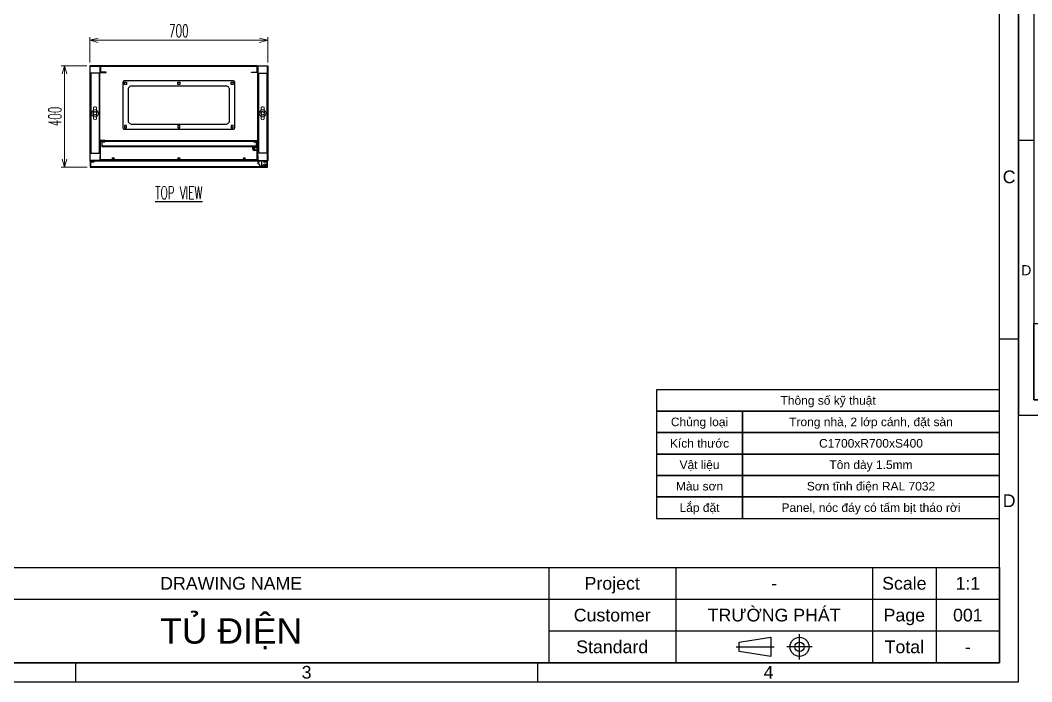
# Model space of a CAD drawing. Header units: millimetres. Extents: x 28713 to 59118, y -54378 to -19615.
# Drawn here: x 37368 to 41350, y -38891 to -36287 of the extents above; entities that cross this region are included whole.
import ezdxf
from ezdxf.enums import TextEntityAlignment as Align

# ---------------------------------------------------------------- set-up
doc = ezdxf.new("R2010")
doc.units = ezdxf.units.MM
doc.header["$LTSCALE"] = 3
doc.linetypes.add('ACAD_ISO04W100', pattern=[30, 24, -3, 0, -3])
doc.linetypes.add('HIDDEN', pattern=[9.525, 6.35, -3.175])
for name, color, linetype in [('@.TEXT', 7, 'Continuous'), ('@.VISIBLE', 7, 'Continuous'), ('centerline', 6, 'ACAD_ISO04W100'), ('dim', 7, 'Continuous'), ('EQUIPMENT', 4, 'Continuous'), ('equipments', 2, 'Continuous')]:
    doc.layers.add(name, color=color, linetype=linetype)
doc.styles.add('Ann_w01', font='romans.shx', dxfattribs={"width": 0.6, "bigfont": 'chineset.shx'})
doc.styles.add('Arial', font='arial.ttf')
doc.dimstyles.new('Dim 01_SC25', dxfattribs={"dimscale": 25, "dimtxt": 2, "dimasz": 1.3, "dimexe": 0.5, "dimexo": 0.5, "dimgap": 0.5, "dimtad": 1, "dimdec": 1, "dimzin": 12, "dimdsep": 46, "dimtxsty": 'Ann_w01', "dimblk": 'OPEN30', "dimcen": 1.5, "dimclrd": 6, "dimclre": 6, "dimclrt": 3, "dimadec": 1, "dimazin": 3, "dimtm": 1e-09, "dimtfac": 1, "dimtdec": 1, "dimtmove": 0, "dimatfit": 3, "dimldrblk": 'OPEN30', "dimfxl": 1, "dimtolj": 1, "dimlwd": 20, "dimlwe": 20, "dimarcsym": 0})

# ---------------------------------------------------------------- blocks, each defined once
blk = doc.blocks.new('Standard ISO')
at = {"color": 6}
for p, q in [((4, -2), (4, 2)), ((-6, 0), (0, 0)), ((6, 0), (2, 0))]:
    blk.add_line(p, q, dxfattribs=at)
blk.add_lwpolyline([(-0.5, 1.5), (-0.5, -1.5), (-5.5, -0.75), (-5.5, 0.75), (-0.5, 1.5)])
for radius in [1.5, 0.75]:
    blk.add_circle((4, 0), radius)
blk = doc.blocks.new('KHUNG BAN VE (Made by Tung)')
at = {"layer": '@.VISIBLE', "color": 8}
for p, q in [((3, 54), (0, 54)), ((294, 54), (297, 54)), ((223, 18), (223, 3)), ((243, 18), (243, 3)), ((274, 18), (274, 3)), ((284, 18), (284, 3)), ((123, 13), (294, 13)), ((223, 8), (294, 8)), ((148.5, 3), (148.5, 0)), ((221.25, 3), (221.25, 0))]:
    blk.add_line(p, q, dxfattribs=at)
for points in [[(0, 0), (297, 0), (297, 210), (0, 210)], [(3, 3), (294, 3), (294, 207), (3, 207)], [(3, 18), (294, 18), (294, 3), (3, 3)]]:
    blk.add_lwpolyline(points, close=True, dxfattribs=at)
blk.add_blockref('Standard ISO', (258.5, 5.5))
at = {"layer": '@.TEXT', "color": 1, "style": 'Arial'}
for s, p in [('C', (295.5, 79.5)), ('D', (1.5, 28.5)), ('D', (295.5, 28.5)), ('3', (184.875, 1.5)), ('4', (257.625, 1.5))]:
    blk.add_text(s, height=2, dxfattribs=at).set_placement(p, align=Align.MIDDLE_CENTER)
at = {"layer": '@.TEXT', "color": 2, "style": 'Arial'}
for s, p in [('DRAWING NAME', (173, 15.5)), ('Project', (233, 15.5)), ('Scale', (279, 15.5)), ('Customer', (233, 10.5)), ('Page', (279, 10.5)), ('Standard', (233, 5.5)), ('Total', (279, 5.5))]:
    blk.add_text(s, height=2, dxfattribs=at).set_placement(p, align=Align.MIDDLE_CENTER)
at = {"layer": '@.TEXT', "color": 1, "style": 'Arial'}
for tag, height, p in [('DESIGNER_NAME', 2, (38, 15.5)), ('PROJECT_CODE', 2, (258.5, 15.5)), ('SCALE', 2, (289, 15.5)), ('APPROVED_NAME', 2, (38, 10.5)), ('CUSTOMER_NAME', 2, (258.5, 10.5)), ('PAGE', 2, (289, 10.5)), ('DRAWING_NAME', 4, (173, 8)), ('TOTAL', 2, (289, 5.5))]:
    blk.add_attdef(tag, text='', height=height, dxfattribs=at).set_placement(p, align=Align.MIDDLE_CENTER)
blk = doc.blocks.new('Bảng thông số (Made by Tung)')
at = {"color": 8}
for points in [[(-80, 25), (0, 25), (0, 30), (-80, 30)], [(-80, 20), (-60, 20), (-60, 25), (-80, 25)], [(-60, 20), (0, 20), (0, 25), (-60, 25)], [(-80, 15), (-60, 15), (-60, 20), (-80, 20)], [(-60, 15), (0, 15), (0, 20), (-60, 20)], [(-80, 10), (-60, 10), (-60, 15), (-80, 15)], [(-60, 10), (0, 10), (0, 15), (-60, 15)], [(-80, 5), (-60, 5), (-60, 10), (-80, 10)], [(-60, 5), (0, 5), (0, 10), (-60, 10)], [(-80, 0), (-60, 0), (-60, 5), (-80, 5)], [(-60, 0), (0, 0), (0, 5), (-60, 5)]]:
    blk.add_lwpolyline(points, close=True, dxfattribs=at)
at = {"color": 4, "style": 'Arial'}
for tag, p in [('FORM', (-30, 22.5)), ('SIZE', (-30, 17.5)), ('MATERIAL', (-30, 12.5)), ('PAINTING', (-30, 7.5)), ('ASSEMBLY', (-30, 2.5))]:
    blk.add_attdef(tag, text='', height=2, dxfattribs=at).set_placement(p, align=Align.MIDDLE_CENTER)
at = {"layer": '@.TEXT', "color": 1, "style": 'Arial'}
blk.add_text('Thông số kỹ thuật', height=2, dxfattribs=at).set_placement((-40, 27.5), align=Align.MIDDLE_CENTER)
at = {"layer": '@.TEXT', "color": 2, "style": 'Arial'}
for s, p in [('Chủng loại', (-70, 22.5)), ('Kích thước', (-70, 17.5)), ('Vật liệu', (-70, 12.5)), ('Màu sơn', (-70, 7.5)), ('Lắp đặt', (-70, 2.5))]:
    blk.add_text(s, height=2, dxfattribs=at).set_placement(p, align=Align.MIDDLE_CENTER)
blk = doc.blocks.new('_Open30')
at = {"color": 0, "linetype": 'ByBlock', "lineweight": -2}
for p, q in [((-1, 0.27), (0, 0)), ((0, 0), (-1, -0.27)), ((0, 0), (-1, 0))]:
    blk.add_line(p, q, dxfattribs=at)
blk = doc.blocks.new('*D244')
at = {"layer": 'Defpoints', "color": 0, "transparency": 16777216}
for p in [(38342.4, -36366.3), (37642.4, -36466.3), (38342.4, -36466.3)]:
    blk.add_point(p, dxfattribs=at)
at = {"layer": 'dim', "color": 6, "lineweight": 20, "transparency": 16777216}
for p, q in [((37642.4, -36453.8), (37642.4, -36353.8)), ((38342.4, -36453.8), (38342.4, -36353.8)), ((37674.9, -36366.3), (38309.9, -36366.3))]:
    blk.add_line(p, q, dxfattribs=at)
at = {"layer": 'dim', "color": 6, "lineweight": 20, "transparency": 16777216, "xscale": 32.5, "yscale": 32.5, "zscale": 32.5, "rotation": 180}
blk.add_blockref('_Open30', (37642.4, -36366.3), dxfattribs=at)
at = {"layer": 'dim', "color": 6, "lineweight": 20, "transparency": 16777216, "xscale": 32.5, "yscale": 32.5, "zscale": 32.5}
blk.add_blockref('_Open30', (38342.4, -36366.3), dxfattribs=at)
at = {"layer": 'dim', "color": 3, "transparency": 16777216, "insert": (37992.4, -36328.8), "char_height": 50, "attachment_point": 5, "style": 'Ann_w01'}
blk.add_mtext('\\A1;700', dxfattribs=at)
blk = doc.blocks.new('*D245')
at = {"layer": 'Defpoints', "color": 0, "transparency": 16777216}
for p in [(37642.4, -36466.3), (37542.4, -36866.3), (37643.9, -36866.3)]:
    blk.add_point(p, dxfattribs=at)
at = {"layer": 'dim', "color": 6, "lineweight": 20, "transparency": 16777216}
for p, q in [((37629.9, -36466.3), (37529.9, -36466.3)), ((37542.4, -36498.8), (37542.4, -36833.8)), ((37631.4, -36866.3), (37529.9, -36866.3))]:
    blk.add_line(p, q, dxfattribs=at)
at = {"layer": 'dim', "color": 6, "lineweight": 20, "transparency": 16777216, "xscale": 32.5, "yscale": 32.5, "zscale": 32.5}
for p, rotation in [((37542.4, -36466.3), 90), ((37542.4, -36866.3), 270)]:
    blk.add_blockref('_Open30', p, dxfattribs=dict(at, rotation=rotation))
at = {"layer": 'dim', "color": 3, "transparency": 16777216, "insert": (37504.9, -36666.3), "char_height": 50, "attachment_point": 5, "rotation": 90, "style": 'Ann_w01'}
blk.add_mtext('\\A1;400', dxfattribs=at)

msp = doc.modelspace()

# ---------------------------------------------------------------- linework, layer by layer
at = {"color": 1}
for p, q in [((37645.42, -36496.3), (37645.42, -36811.3)), ((37679.42, -36496.3), (37679.42, -36811.3)), ((38305.42, -36496.3), (38305.42, -36811.3)), ((38339.42, -36496.3), (38339.42, -36811.3))]:
    msp.add_line(p, q, dxfattribs=at)
at = {"color": 6}
for p, q in [((37702.92, -36761.3), (38281.92, -36761.3)), ((37702.92, -36762.8), (38281.92, -36762.8)), ((38289.92, -36797.3), (38289.92, -36791.3)), ((38286.92, -36794.3), (38292.92, -36794.3)), ((38300.42, -36836.3), (37684.42, -36836.3))]:
    msp.add_line(p, q, dxfattribs=at)
at = {"color": 1, "linetype": 'Continuous'}
for p, q in [((38289.92, -36785.3), (38289.92, -36783.3)), ((38301.06, -36794.3), (38298.56, -36794.3))]:
    msp.add_line(p, q, dxfattribs=at)
at = {"linetype": 'HIDDEN'}
msp.add_line((37682.42, -36839.8), (38302.42, -36839.8), dxfattribs=at)
msp.add_line((37682.42, -36841.3), (38302.42, -36841.3))
for points in [[(37705.92, -36491.3), (37682.42, -36491.3), (37682.42, -36466.3), (37642.42, -36466.3), (37642.42, -36841.3), (37682.42, -36841.3), (37682.42, -36821.3), (37680.92, -36821.3), (37680.92, -36839.8), (37643.92, -36839.8), (37643.92, -36467.8), (37680.92, -36467.8), (37680.92, -36492.8), (37705.92, -36492.8)], [(38278.92, -36491.3), (38302.42, -36491.3), (38302.42, -36466.3), (38342.42, -36466.3), (38342.42, -36841.3), (38302.42, -36841.3), (38302.42, -36821.3), (38303.92, -36821.3), (38303.92, -36839.8), (38340.92, -36839.8), (38340.92, -36467.8), (38303.92, -36467.8), (38303.92, -36492.8), (38278.92, -36492.8)], [(37777.92, -36531.8), (37786.92, -36531.8), (37786.92, -36540.8), (37777.92, -36540.8)], [(37987.92, -36531.8), (37996.92, -36531.8), (37996.92, -36540.8), (37987.92, -36540.8)], [(38197.92, -36531.8), (38206.92, -36531.8), (38206.92, -36540.8), (38197.92, -36540.8)], [(37777.92, -36710.8), (37786.92, -36710.8), (37786.92, -36701.8), (37777.92, -36701.8)], [(37987.92, -36710.8), (37996.92, -36710.8), (37996.92, -36701.8), (37987.92, -36701.8)], [(38197.92, -36710.8), (38206.92, -36710.8), (38206.92, -36701.8), (38197.92, -36701.8)]]:
    msp.add_lwpolyline(points, close=True)
at = {"color": 4}
for points in [[(37685.42, -36489.3), (37685.42, -36467.8), (38299.42, -36467.8), (38299.42, -36489.3), (38300.92, -36489.3), (38300.92, -36466.3), (37683.92, -36466.3), (37683.92, -36489.3)], [(37690.42, -36782.8), (37690.42, -36765.8), (37700.92, -36765.8), (37700.92, -36764.3), (37688.92, -36764.3), (37688.92, -36784.3), (38298.92, -36784.3), (38298.92, -36764.3), (38286.92, -36764.3), (38286.92, -36765.8), (38297.42, -36765.8), (38297.42, -36782.8)], [(37645.42, -36864.8), (37645.42, -36844.8), (37658.92, -36844.8), (37658.92, -36843.3), (37643.92, -36843.3), (37643.92, -36866.3), (38340.92, -36866.3), (38340.92, -36843.3), (38325.92, -36843.3), (38325.92, -36844.8), (38339.42, -36844.8), (38339.42, -36864.8)]]:
    msp.add_lwpolyline(points, close=True, dxfattribs=at)
at = {"color": 1}
for points in [[(37643.92, -36811.3), (37680.92, -36811.3), (37680.92, -36496.3), (37643.92, -36496.3)], [(38340.92, -36811.3), (38303.92, -36811.3), (38303.92, -36496.3), (38340.92, -36496.3)]]:
    msp.add_lwpolyline(points, close=True, dxfattribs=at)
for points in [[(37777.42, -36716.3), (38207.42, -36716.3, 0.4142136), (38212.42, -36711.3), (38212.42, -36531.3, 0.4142136), (38207.42, -36526.3), (37777.42, -36526.3, 0.4142136), (37772.42, -36531.3), (37772.42, -36711.3, 0.4142136)], [(37807.42, -36696.3), (38177.42, -36696.3, 0.4142136), (38192.42, -36681.3), (38192.42, -36561.3, 0.4142136), (38177.42, -36546.3), (37807.42, -36546.3, 0.4142136), (37792.42, -36561.3), (37792.42, -36681.3, 0.4142136)]]:
    msp.add_lwpolyline(points, format="xyb", close=True)
at = {"color": 6}
for points in [[(37702.92, -36761.3), (37682.92, -36761.3), (37682.92, -36836.3), (37684.42, -36836.3), (37684.42, -36762.8), (37702.92, -36762.8)], [(38281.92, -36761.3), (38301.92, -36761.3), (38301.92, -36836.3), (38300.42, -36836.3), (38300.42, -36762.8), (38281.92, -36762.8)]]:
    msp.add_lwpolyline(points, close=True, dxfattribs=at)
for centre in [(37662.42, -36653.8), (38322.42, -36653.8)]:
    msp.add_circle(centre, 7)
at = {"color": 8}
msp.add_circle((38289.92, -36794.3), 2.5, dxfattribs=at)
at = {"color": 6}
for centre in [(37734.42, -36831.3), (37992.42, -36831.3), (38250.42, -36831.3)]:
    msp.add_circle(centre, 3.5, dxfattribs=at)
at = {"layer": 'centerline'}
for p, q in [((38312.42, -36840.3), (38312.42, -36842.3)), ((38328.92, -36858.8), (38336.92, -36858.8)), ((38332.92, -36854.8), (38332.92, -36862.8))]:
    msp.add_line(p, q, dxfattribs=at)
at = {"layer": 'EQUIPMENT'}
for points in [[(38306.72, -36841.3), (38306.72, -36853, 0.1316525), (38306.86, -36853.5), (38306.72, -36853.27), (38304.72, -36853.27), (38304.72, -36841.3), (38317.72, -36841.3), (38317.72, -36858.8, 0.4142136), (38319.72, -36860.8), (38322.44, -36860.8)], [(38322.85, -36861.8), (38322.44, -36860.8), (38328.68, -36854.56, -1.4966058), (38332.92, -36864.8), (38313.38, -36864.8), (38312.22, -36864.8), (38312.22, -36862.8), (38312.23, -36862.8)]]:
    msp.add_lwpolyline(points, format="xyb", dxfattribs=at)
msp.add_lwpolyline([(38306.86, -36853.5), (38313.38, -36864.8), (38313.96, -36863.8)], dxfattribs=at)
msp.add_circle((38332.92, -36858.8), 3.5, dxfattribs=at)
at = {"layer": 'equipments', "color": 8, "lineweight": 0}
for p, q in [((37668.42, -36640.3), (37656.42, -36640.3)), ((37668.42, -36667.3), (37656.42, -36667.3)), ((38316.42, -36640.3), (38328.42, -36640.3)), ((38316.42, -36667.3), (38328.42, -36667.3))]:
    msp.add_line(p, q, dxfattribs=at)
at = {"layer": 'equipments'}
for p, q in [((38283.92, -36784.3), (38295.92, -36784.3)), ((38283.92, -36794.3), (38283.92, -36784.3)), ((38300.42, -36788.3), (38289.92, -36788.3)), ((38295.92, -36788.3), (38295.92, -36784.3)), ((38300.42, -36788.3), (38300.42, -36800.3)), ((38300.42, -36800.3), (38289.92, -36800.3))]:
    msp.add_line(p, q, dxfattribs=at)
at = {"layer": 'equipments', "lineweight": 0}
for points in [[(37662.42, -36627.8), (37662.42, -36627.8, -0.4142136), (37668.42, -36633.8), (37668.42, -36673.8, 0), (37668.42, -36673.8, -1), (37656.42, -36673.8), (37656.42, -36633.8, -0.4142136)], [(38322.42, -36627.8), (38322.42, -36627.8, 0.4142136), (38316.42, -36633.8), (38316.42, -36673.8, 0), (38316.42, -36673.8, 1), (38328.42, -36673.8), (38328.42, -36633.8, 0.4142136)]]:
    msp.add_lwpolyline(points, format="xyb", close=True, dxfattribs=at)
for centre, start, end in [((37662.42, -36653.8), 116.3878, 243.6122), ((37662.42, -36653.8), 296.3878, 63.6122), ((38322.42, -36653.8), 116.3878, 243.6122), ((38322.42, -36653.8), 296.3878, 63.6122)]:
    msp.add_arc(centre, 13.5, start, end, dxfattribs=at)
at = {"layer": 'equipments'}
msp.add_arc((38289.92, -36794.3), 6, 90, 270, dxfattribs=at)

# ---------------------------------------------------------------- block references
at = {"xscale": 16.875, "yscale": 16.875, "zscale": 16.875}
msp.add_blockref('Bảng thông số (Made by Tung)', (41223.47, -38248.1), dxfattribs=at).add_auto_attribs({'MATERIAL': 'Tôn dày 1.5mm', 'ASSEMBLY': 'Panel, nóc đáy có tấm bịt tháo rời', 'PAINTING': 'Sơn tĩnh điện RAL 7032', 'SIZE': 'C1700xR700xS400', 'FORM': 'Trong nhà, 2 lớp cánh, đặt sàn'})
at = {"layer": '@.VISIBLE'}
ref = msp.add_blockref('KHUNG BAN VE (Made by Tung)', (33873.47, -38891.41), dxfattribs=dict(at, xscale=25, yscale=25, zscale=25))
ref.add_attrib('TOTAL', '-', dxfattribs={"layer": '@.TEXT', "color": 1, "height": 50, "style": 'Arial'}).set_placement((41098.47, -38753.91), align=Align.MIDDLE_CENTER)
ref.add_attrib('PAGE', '001', dxfattribs={"layer": '@.TEXT', "color": 1, "height": 50, "style": 'Arial'}).set_placement((41098.47, -38628.91), align=Align.MIDDLE_CENTER)
ref.add_attrib('SCALE', '1:1', dxfattribs={"layer": '@.TEXT', "color": 1, "height": 50, "style": 'Arial'}).set_placement((41098.47, -38503.91), align=Align.MIDDLE_CENTER)
ref.add_attrib('CUSTOMER_NAME', 'TRƯỜNG PHÁT', dxfattribs={"layer": '@.TEXT', "color": 1, "height": 50, "style": 'Arial'}).set_placement((40335.97, -38628.91), align=Align.MIDDLE_CENTER)
ref.add_attrib('PROJECT_CODE', '-', dxfattribs={"layer": '@.TEXT', "color": 1, "height": 50, "style": 'Arial'}).set_placement((40335.97, -38503.91), align=Align.MIDDLE_CENTER)
ref.add_attrib('DRAWING_NAME', 'TỦ ĐIỆN', dxfattribs={"layer": '@.TEXT', "color": 1, "height": 100, "style": 'Arial'}).set_placement((38198.47, -38691.41), align=Align.MIDDLE_CENTER)
at = {"layer": '@.VISIBLE', "xscale": 20, "yscale": 20, "zscale": 20}
msp.add_blockref('KHUNG BAN VE (Made by Tung)', (41298.47, -37841.41), dxfattribs=at)

# ---------------------------------------------------------------- texts
at = {"layer": 'dim', "color": 2, "insert": (37992.42, -36966.3), "char_height": 50, "attachment_point": 5, "style": 'Ann_w01'}
msp.add_mtext('\\A1;{\\LTOP VIEW}', dxfattribs=at)

# ---------------------------------------------------------------- dimensions: what is measured, and where the dimension line sits
at = {"layer": 'dim'}
dim = msp.add_linear_dim(base=(38342.42, -36366.3), p1=(37642.42, -36466.3), p2=(38342.42, -36466.3), dimstyle='Dim 01_SC25', dxfattribs=at)
dim.commit()
dim.dimension.update_dxf_attribs({"geometry": '*D244', "text_midpoint": (37992.42, -36328.8)})
dim = msp.add_linear_dim(base=(37542.42, -36866.3), p1=(37642.42, -36466.3), p2=(37643.92, -36866.3), angle=90, dimstyle='Dim 01_SC25', dxfattribs=at)
dim.commit()
dim.dimension.update_dxf_attribs({"geometry": '*D245', "text_midpoint": (37504.92, -36666.3)})

doc.saveas('drawing.dxf')
